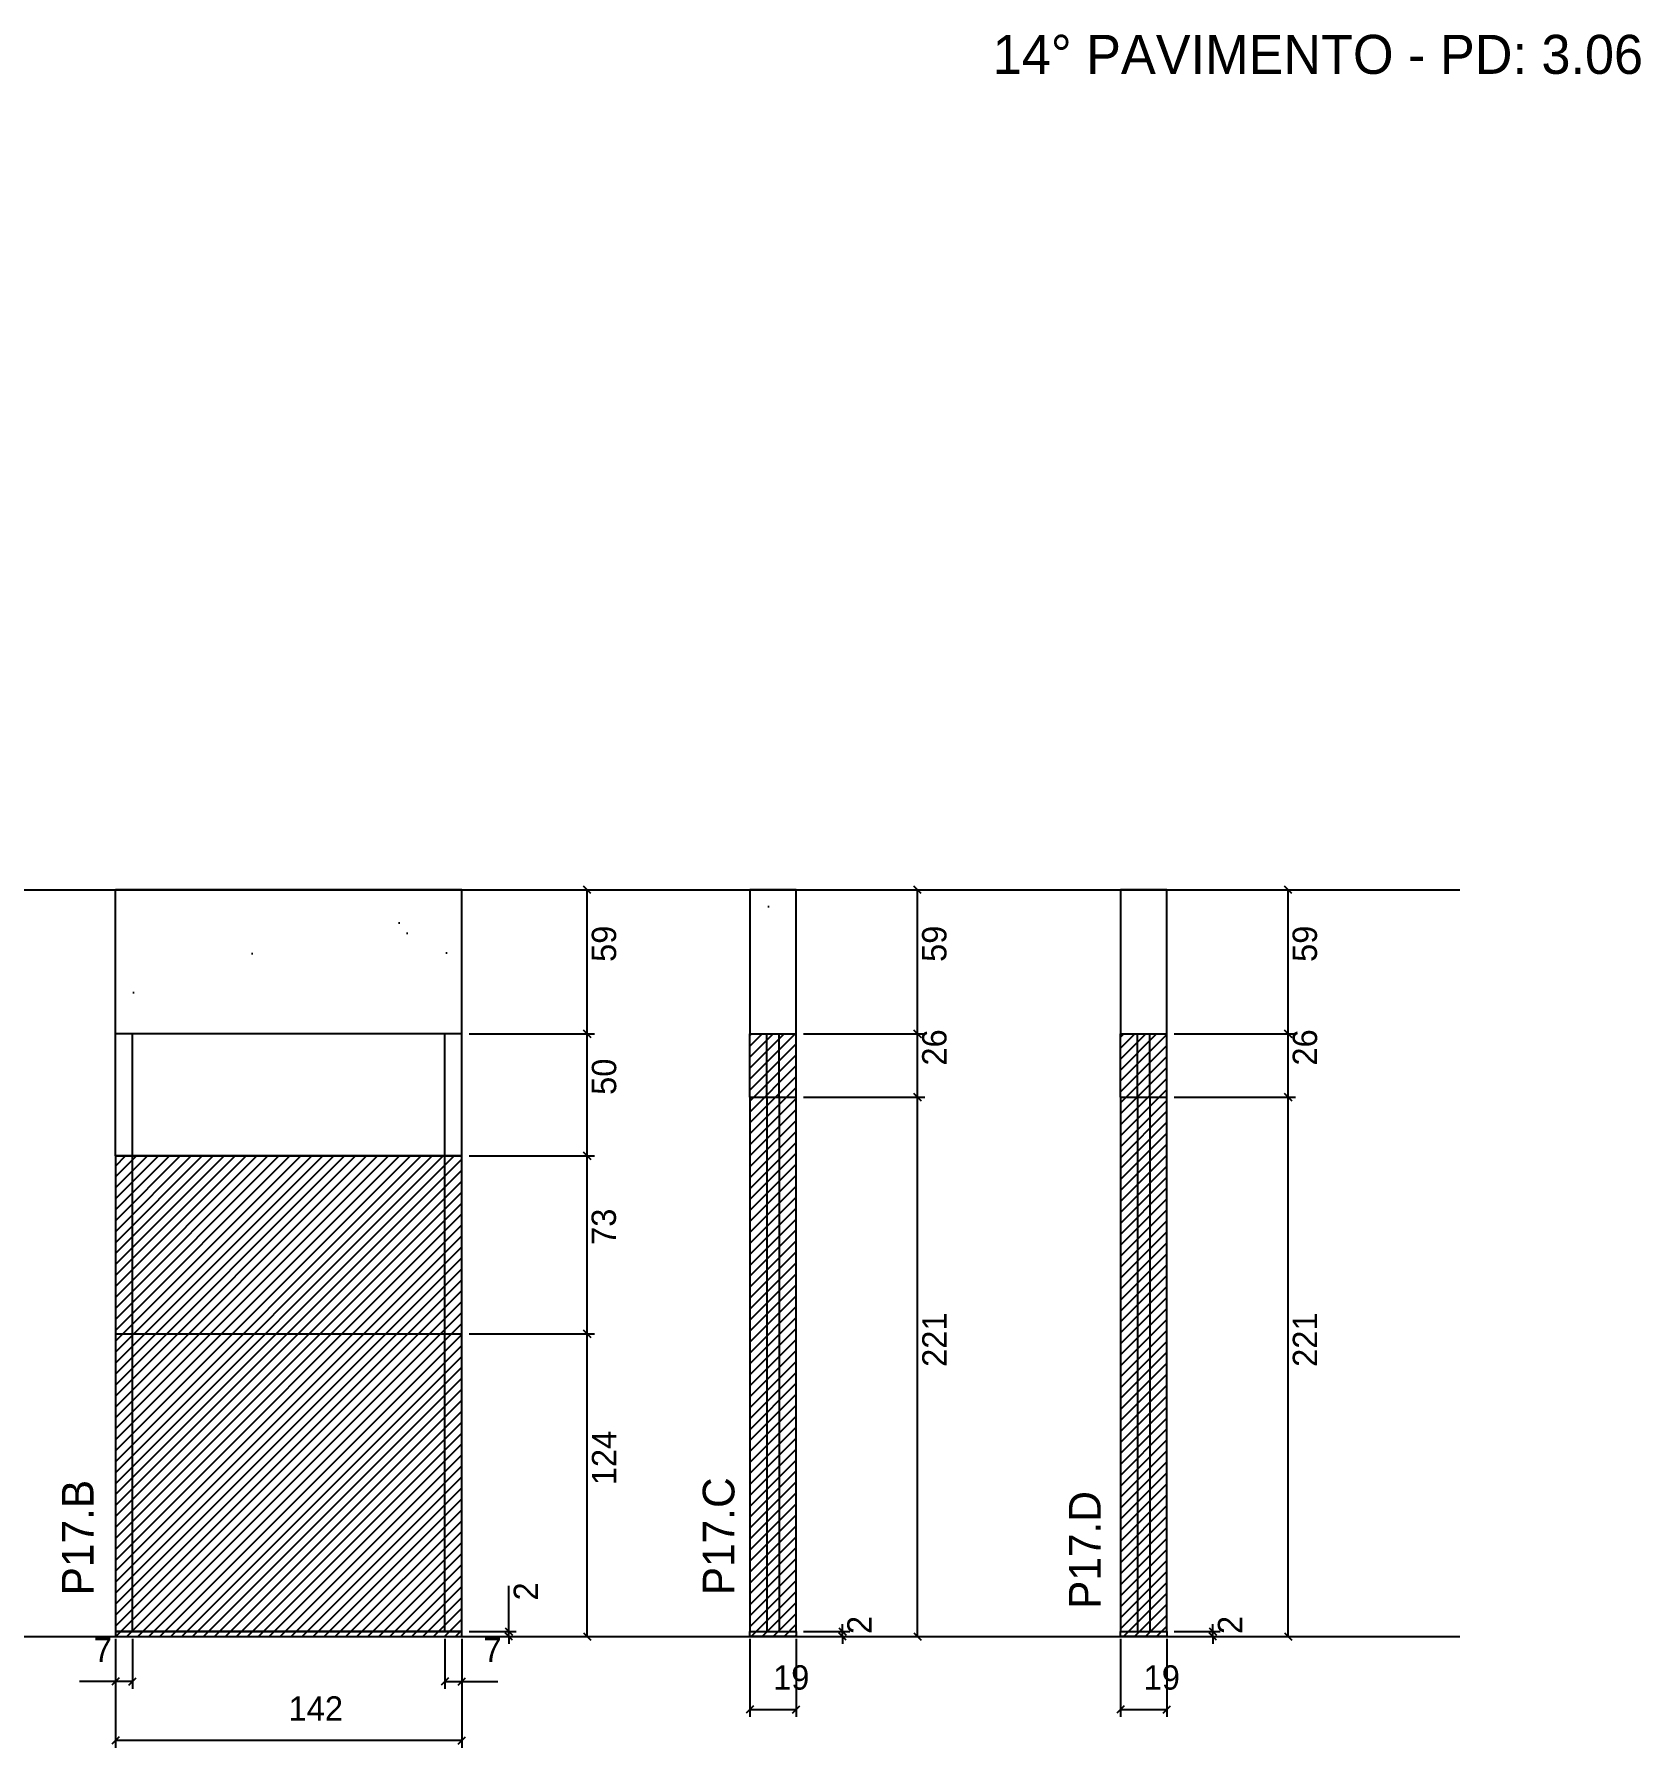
# Model space of a CAD drawing. Header units: metres. Extents: x 5710 to 7118, y 7391 to 8107.
# Drawn here: x 6460 to 7118, y 7391 to 8093 of the extents above; entities that cross this region are included whole.
import ezdxf

# ---------------------------------------------------------------- set-up
doc = ezdxf.new("R2010")
doc.units = ezdxf.units.M
for name, color, linetype in [('COTA', 7, 'Continuous'), ('Hachura', 7, 'Continuous'), ('NOMENCLATURA', 7, 'Continuous'), ('Nível', 7, 'Continuous'), ('Painéis', 7, 'Continuous'), ('SARR_2.2x7', 7, 'Continuous'), ('Texto Seção', 7, 'Continuous')]:
    doc.layers.add(name, color=color, linetype=linetype)

msp = doc.modelspace()

# ---------------------------------------------------------------- hatches: boundary and pattern name
at = {"layer": 'COTA'}
h = msp.add_hatch(dxfattribs=at)
h.set_pattern_fill('AR-CONC')
h.paths.add_polyline_path([(6634.98, 7742.15), (6492.98, 7742.15), (6492.98, 7683.15), (6634.98, 7683.15), (6634.98, 7742.15)])
h = msp.add_hatch(dxfattribs=at)
h.set_pattern_fill('AR-CONC')
h.paths.add_polyline_path([(6772.1, 7683.15), (6772.1, 7742.15), (6753.1, 7742.15), (6753.1, 7683.15), (6772.1, 7683.15), (6772.1, 7683.15)])
h = msp.add_hatch(dxfattribs=at)
h.set_pattern_fill('AR-CONC')
h.paths.add_polyline_path([(6924.01, 7683.15), (6924.01, 7742.15), (6905.01, 7742.15), (6905.01, 7683.15), (6924.01, 7683.15), (6924.01, 7683.15)])
at = {"layer": 'Hachura'}
h = msp.add_hatch(dxfattribs=at)
h.set_pattern_fill('ANSI31')
h.paths.add_polyline_path([(6772.1, 7436.15), (6772.1, 7683.15), (6753.1, 7683.15), (6753.1, 7436.15), (6772.1, 7436.15)])
h = msp.add_hatch(dxfattribs=at)
h.set_pattern_fill('ANSI31')
h.paths.add_polyline_path([(6924.01, 7436.15), (6924.01, 7683.15), (6905.01, 7683.15), (6905.01, 7436.15), (6924.01, 7436.15)])
h = msp.add_hatch(dxfattribs=at)
h.set_pattern_fill('ANSI31')
h.paths.add_polyline_path([(6634.98, 7436.15), (6634.98, 7633.15), (6492.98, 7633.15), (6492.98, 7436.15), (6634.98, 7436.15)])

# ---------------------------------------------------------------- linework, layer by layer
at = {"layer": 'COTA', "color": 241, "lineweight": 25}
for p, q in [((6634.98, 7742.15), (6492.98, 7742.15)), ((6492.98, 7683.15), (6492.98, 7742.15)), ((6634.98, 7683.15), (6634.98, 7742.15))]:
    msp.add_line(p, q, dxfattribs=at)
at = {"layer": 'COTA', "color": 4, "lineweight": 25}
for p, q in [((6637.98, 7742.15), (6689.4, 7742.15)), ((6686.4, 7683.15), (6686.4, 7742.15)), ((6775.1, 7742.15), (6824.79, 7742.15)), ((6821.79, 7683.15), (6821.79, 7742.15)), ((6927.01, 7742.15), (6976.7, 7742.15)), ((6973.7, 7683.15), (6973.7, 7742.15)), ((6637.98, 7683.15), (6689.4, 7683.15)), ((6775.1, 7683.15), (6824.79, 7683.15)), ((6927.01, 7683.15), (6976.7, 7683.15)), ((6775.1, 7657.15), (6824.79, 7657.15)), ((6821.79, 7436.15), (6821.79, 7657.15)), ((6927.01, 7657.15), (6976.7, 7657.15)), ((6973.7, 7436.15), (6973.7, 7657.15)), ((6637.98, 7633.15), (6689.4, 7633.15)), ((6686.4, 7560.15), (6686.4, 7633.15)), ((6637.98, 7560.15), (6689.4, 7560.15)), ((6637.98, 7560.15), (6689.4, 7560.15)), ((6686.4, 7436.15), (6686.4, 7560.15)), ((6654.24, 7438.15), (6654.24, 7456.95)), ((6637.98, 7438.15), (6657.24, 7438.15)), ((6654.24, 7436.15), (6654.24, 7438.15)), ((6775.1, 7438.15), (6794.01, 7438.15)), ((6791.01, 7438.15), (6791.01, 7441.15)), ((6791.01, 7436.15), (6791.01, 7438.15)), ((6927.01, 7438.15), (6945.92, 7438.15)), ((6942.92, 7438.15), (6942.92, 7441.15)), ((6942.92, 7436.15), (6942.92, 7438.15)), ((6492.98, 7435.15), (6492.98, 7390.54)), ((6492.98, 7433.15), (6492.98, 7414.64)), ((6499.98, 7435.15), (6499.98, 7414.64)), ((6627.98, 7435.15), (6627.98, 7414.64)), ((6634.98, 7435.15), (6634.98, 7390.54)), ((6634.98, 7433.15), (6634.98, 7414.64)), ((6637.98, 7436.15), (6657.24, 7436.15)), ((6637.98, 7436.15), (6689.4, 7436.15)), ((6654.24, 7436.15), (6654.24, 7433.15)), ((6753.1, 7435.15), (6753.1, 7403.26)), ((6772.1, 7435.15), (6772.1, 7403.26)), ((6775.1, 7436.15), (6794.01, 7436.15)), ((6775.1, 7436.15), (6824.79, 7436.15)), ((6791.01, 7436.15), (6791.01, 7433.15)), ((6905.01, 7435.15), (6905.01, 7403.26)), ((6924.01, 7435.15), (6924.01, 7403.26)), ((6927.01, 7436.15), (6945.92, 7436.15)), ((6927.01, 7436.15), (6976.7, 7436.15)), ((6942.92, 7436.15), (6942.92, 7433.15)), ((6492.98, 7417.64), (6478.25, 7417.64)), ((6499.98, 7417.64), (6492.98, 7417.64)), ((6627.98, 7417.64), (6634.98, 7417.64)), ((6634.98, 7417.64), (6649.71, 7417.64)), ((6753.1, 7406.26), (6772.1, 7406.26)), ((6905.01, 7406.26), (6924.01, 7406.26)), ((6634.98, 7393.54), (6492.98, 7393.54))]:
    msp.add_line(p, q, dxfattribs=at)
at = {"layer": 'COTA', "color": 0, "lineweight": 25}
for p, q in [((6687.9, 7740.65), (6684.9, 7743.65)), ((6823.29, 7740.65), (6820.29, 7743.65)), ((6975.2, 7740.65), (6972.2, 7743.65)), ((6684.9, 7684.65), (6687.9, 7681.65)), ((6820.29, 7684.65), (6823.29, 7681.65)), ((6972.2, 7684.65), (6975.2, 7681.65)), ((6823.29, 7655.65), (6820.29, 7658.65)), ((6975.2, 7655.65), (6972.2, 7658.65)), ((6687.9, 7631.65), (6684.9, 7634.65)), ((6684.9, 7561.65), (6687.9, 7558.65)), ((6687.9, 7558.65), (6684.9, 7561.65)), ((6652.74, 7439.65), (6655.74, 7436.65)), ((6789.51, 7439.65), (6792.51, 7436.65)), ((6941.42, 7439.65), (6944.42, 7436.65)), ((6655.74, 7434.65), (6652.74, 7437.65)), ((6684.9, 7437.65), (6687.9, 7434.65)), ((6792.51, 7434.65), (6789.51, 7437.65)), ((6820.29, 7437.65), (6823.29, 7434.65)), ((6944.42, 7434.65), (6941.42, 7437.65)), ((6972.2, 7437.65), (6975.2, 7434.65)), ((6494.48, 7419.14), (6491.48, 7416.14)), ((6498.48, 7416.14), (6501.48, 7419.14)), ((6629.48, 7419.14), (6626.48, 7416.14)), ((6633.48, 7416.14), (6636.48, 7419.14)), ((6754.6, 7407.76), (6751.6, 7404.76)), ((6770.6, 7404.76), (6773.6, 7407.76)), ((6906.51, 7407.76), (6903.51, 7404.76)), ((6922.51, 7404.76), (6925.51, 7407.76)), ((6494.48, 7395.04), (6491.48, 7392.04)), ((6633.48, 7392.04), (6636.48, 7395.04))]:
    msp.add_line(p, q, dxfattribs=at)
at = {"layer": 'COTA', "color": 241, "lineweight": 25}
for points in [[(6772.1, 7683.15), (6772.1, 7742.15), (6753.1, 7742.15), (6753.1, 7683.15)], [(6924.01, 7683.15), (6924.01, 7742.15), (6905.01, 7742.15), (6905.01, 7683.15)]]:
    msp.add_lwpolyline(points, dxfattribs=at)
at = {"layer": 'Nível', "color": 4, "lineweight": 25}
for p, q in [((6102.13, 7742.15), (7044.15, 7742.15)), ((6133.95, 7436.15), (7044.15, 7436.15))]:
    msp.add_line(p, q, dxfattribs=at)
at = {"layer": 'Painéis', "color": 0, "lineweight": 25}
for p, q in [((6687.9, 7681.65), (6684.9, 7684.65)), ((6823.29, 7681.65), (6820.29, 7684.65)), ((6975.2, 7681.65), (6972.2, 7684.65)), ((6820.29, 7658.65), (6823.29, 7655.65)), ((6972.2, 7658.65), (6975.2, 7655.65)), ((6684.9, 7634.65), (6687.9, 7631.65))]:
    msp.add_line(p, q, dxfattribs=at)
at = {"layer": 'Painéis', "color": 200, "lineweight": 25}
for p, q in [((6634.98, 7683.15), (6492.98, 7683.15)), ((6492.98, 7633.15), (6492.98, 7683.15)), ((6634.98, 7633.15), (6634.98, 7683.15)), ((6753.1, 7683.15), (6772.1, 7683.15)), ((6753.1, 7657.15), (6753.1, 7683.15)), ((6772.1, 7657.15), (6772.1, 7683.15)), ((6905.01, 7683.15), (6924.01, 7683.15)), ((6905.01, 7657.15), (6905.01, 7683.15)), ((6924.01, 7657.15), (6924.01, 7683.15)), ((6753.1, 7657.15), (6753.1, 7438.15)), ((6753.1, 7657.15), (6772.1, 7657.15)), ((6772.1, 7438.15), (6772.1, 7657.15)), ((6905.01, 7657.15), (6905.01, 7438.15)), ((6905.01, 7657.15), (6924.01, 7657.15)), ((6924.01, 7438.15), (6924.01, 7657.15)), ((6492.98, 7633.15), (6492.98, 7436.15)), ((6492.98, 7633.15), (6634.98, 7633.15)), ((6634.98, 7633.15), (6492.98, 7633.15)), ((6634.98, 7633.15), (6492.98, 7633.15)), ((6634.98, 7633.15), (6492.98, 7633.15)), ((6550.48, 7633.15), (6577.48, 7633.15)), ((6634.98, 7436.15), (6634.98, 7633.15)), ((6492.98, 7560.15), (6634.98, 7560.15)), ((6492.98, 7438.15), (6634.98, 7438.15)), ((6753.1, 7438.15), (6772.1, 7438.15)), ((6905.01, 7438.15), (6924.01, 7438.15))]:
    msp.add_line(p, q, dxfattribs=at)
at = {"layer": 'Painéis', "color": 4, "lineweight": 25}
for p, q in [((6637.98, 7683.15), (6689.4, 7683.15)), ((6686.4, 7633.15), (6686.4, 7683.15)), ((6775.1, 7683.15), (6824.79, 7683.15)), ((6821.79, 7657.15), (6821.79, 7683.15)), ((6927.01, 7683.15), (6976.7, 7683.15)), ((6973.7, 7657.15), (6973.7, 7683.15)), ((6775.1, 7657.15), (6824.79, 7657.15)), ((6927.01, 7657.15), (6976.7, 7657.15)), ((6637.98, 7633.15), (6689.4, 7633.15))]:
    msp.add_line(p, q, dxfattribs=at)
at = {"layer": 'Painéis', "color": 200, "lineweight": 25}
for points in [[(6634.98, 7438.15), (6492.98, 7438.15), (6492.98, 7436.15), (6634.98, 7436.15)], [(6753.1, 7438.15), (6772.1, 7438.15), (6772.1, 7436.15), (6753.1, 7436.15)], [(6905.01, 7438.15), (6924.01, 7438.15), (6924.01, 7436.15), (6905.01, 7436.15)]]:
    msp.add_lwpolyline(points, close=True, dxfattribs=at)
at = {"layer": 'SARR_2.2x7', "color": 40, "lineweight": 25}
for p, q in [((6499.98, 7633.15), (6499.98, 7683.15)), ((6627.98, 7633.15), (6627.98, 7683.15)), ((6760.1, 7657.15), (6760.1, 7683.15)), ((6765.1, 7657.15), (6765.1, 7683.15)), ((6912.01, 7657.15), (6912.01, 7683.15)), ((6917.01, 7657.15), (6917.01, 7683.15)), ((6760.1, 7657.15), (6760.1, 7438.15)), ((6765.1, 7657.15), (6765.1, 7438.15)), ((6912.01, 7657.15), (6912.01, 7438.15)), ((6917.01, 7657.15), (6917.01, 7438.15)), ((6499.98, 7560.15), (6499.98, 7633.15)), ((6627.98, 7560.15), (6627.98, 7633.15)), ((6499.98, 7438.15), (6499.98, 7560.15)), ((6627.98, 7438.15), (6627.98, 7560.15))]:
    msp.add_line(p, q, dxfattribs=at)

# ---------------------------------------------------------------- texts
at = {"layer": 'COTA', "color": 240, "lineweight": 25}
for s, p in [('59', (6698.26, 7712.65)), ('59', (6833.66, 7712.65)), ('59', (6985.56, 7712.65)), ('73', (6698.18, 7596.65)), ('221', (6833.74, 7546.65)), ('221', (6985.64, 7546.65)), ('124', (6698.32, 7498.15)), ('2', (6666.24, 7450.9)), ('2', (6803.01, 7437.15)), ('2', (6954.92, 7437.15))]:
    msp.add_text(s, height=10, rotation=90, dxfattribs=at).set_placement(p)
for s, p in [('7', (6484.12, 7425.71)), ('7', (6643.85, 7425.71)), ('19', (6762.6, 7414.35)), ('19', (6914.51, 7414.35)), ('142', (6563.98, 7401.61))]:
    msp.add_text(s, height=10, dxfattribs=at).set_placement(p)
at = {"layer": 'NOMENCLATURA', "color": 2, "lineweight": 25}
msp.add_text('14° PAVIMENTO - PD: 3.06', height=16, dxfattribs=at).set_placement((6852.65, 8076.66))
at = {"layer": 'Painéis', "color": 240, "lineweight": 25}
for s, p in [('26', (6833.69, 7670.15)), ('26', (6985.6, 7670.15)), ('50', (6698.29, 7658.15))]:
    msp.add_text(s, height=10, rotation=90, dxfattribs=at).set_placement(p)
at = {"layer": 'Texto Seção', "color": 7, "lineweight": 15}
for s, p in [('P17.B', (6484.04, 7452.98)), ('P17.C', (6746.76, 7453.05)), ('P17.D', (6896.88, 7447.44))]:
    msp.add_text(s, height=13, rotation=90, dxfattribs=at).set_placement(p)

doc.saveas('drawing.dxf')
